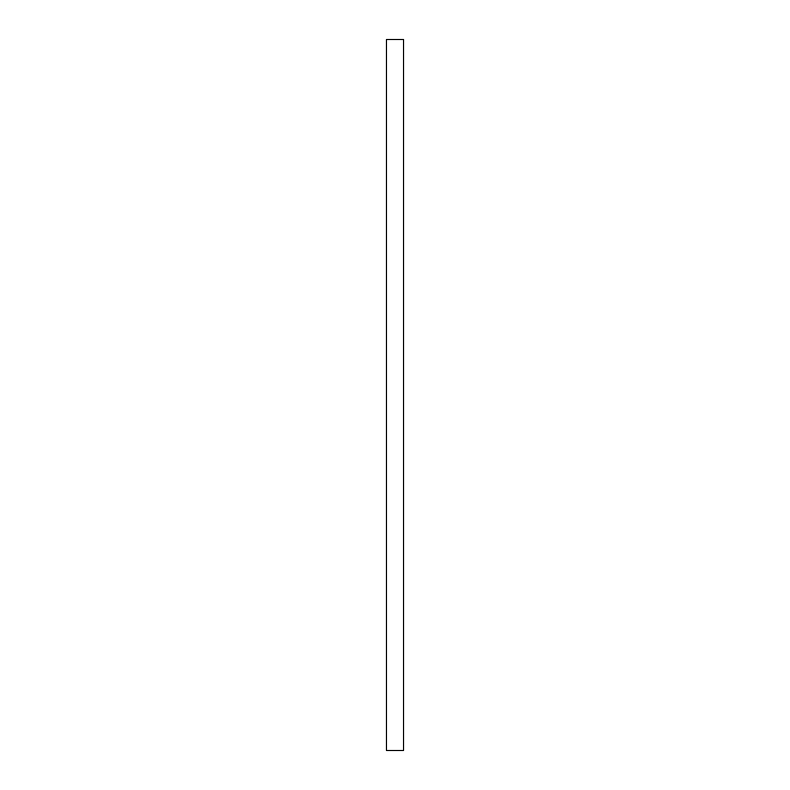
<?xml version="1.0" encoding="UTF-8"?>
<svg xmlns="http://www.w3.org/2000/svg" width="790" height="790" viewBox="0 0 790 790"><rect width="100%" height="100%" fill="white"/><g stroke="black" fill="none" stroke-linecap="round" stroke-linejoin="round"><path stroke-width="1.19" d="M403.532 39.5L386.468 39.5L386.468 750.5L403.532 750.5L403.532 39.5"/></g></svg>
